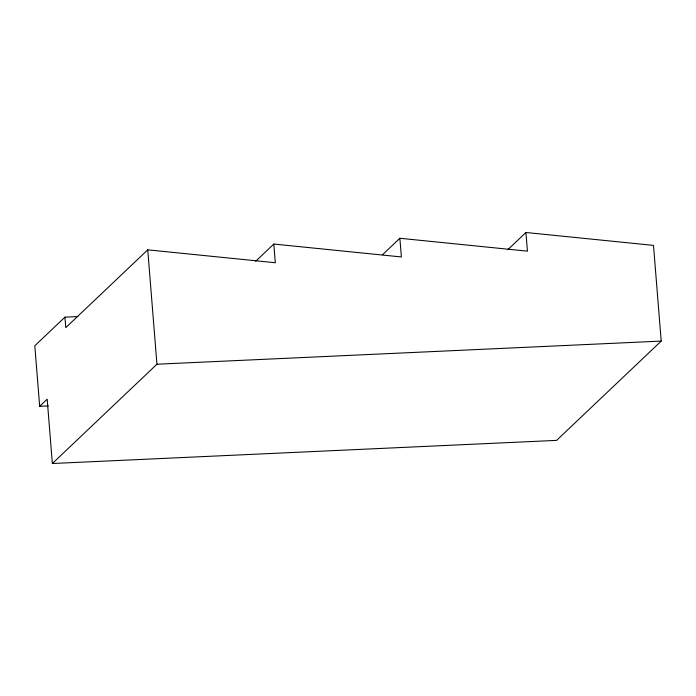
<?xml version="1.0" encoding="UTF-8"?>
<svg xmlns="http://www.w3.org/2000/svg" width="696" height="696" viewBox="0 0 696 696"><rect width="100%" height="100%" fill="white"/><g stroke="black" fill="none" stroke-linecap="round" stroke-linejoin="round"><path stroke-width="1.04" d="M64.937 317.159L34.8 345.764L39.672 406.307L47.18 399.182L52.357 463.51L556.617 440.377L661.2 341.092L653.5 245.392L525.932 232.49L527.438 251.169L399.869 238.267L401.375 256.954L273.806 244.052L275.303 262.74L147.743 249.838L65.781 327.642L64.937 317.159L77.943 316.558M255.676 261.261L273.806 244.052M52.357 463.51L156.939 364.225L661.2 341.092M382.53 254.727L399.869 238.267M507.81 249.69L525.932 232.49M39.672 406.307L48.346 405.916M147.743 249.838L156.939 364.225"/></g></svg>
